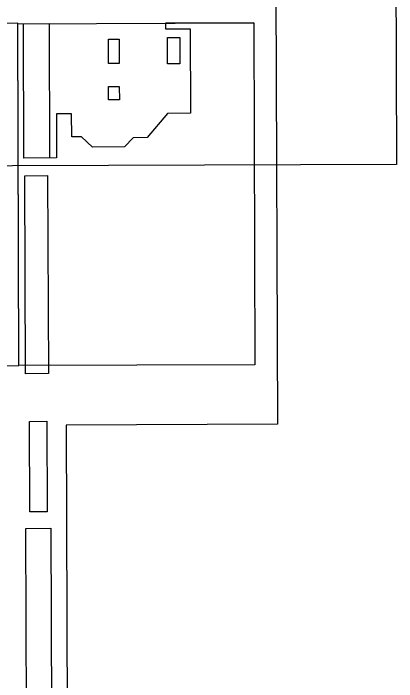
# Model space of a CAD drawing. Header units: millimetres. Extents: x 3191 to 879702, y -27549 to 222194.
# Drawn here: x 656090 to 656942, y 16852 to 18337 of the extents above; entities that cross this region are included whole.
import ezdxf

# ---------------------------------------------------------------- set-up
doc = ezdxf.new("R2010")
doc.units = ezdxf.units.MM
doc.header["$MEASUREMENT"] = 0
doc.layers.add('Grater', color=130, linetype='Continuous')

msp = doc.modelspace()

# ---------------------------------------------------------------- linework, layer by layer
at = {"layer": 'Grater'}
for points in [[(652866.91874, 18390.63782), (652857.62894, 21039.30191), (656930.94339, 21053.58845), (656941.64869, 18001.34208), (653317.12207, 17988.62959)], [(656673.73612, 18385.08391), (656677.10602, 17424.2724), (656207.47112, 17422.62522), (656225.56485, 12263.82456), (656278.06301, 12264.00869), (656278.24853, 12211.11416), (656278.70331, 12081.44863)], [(656624.26086, 18316.16779), (656428.53704, 18315.48131), (656428.58087, 18302.98431), (656483.08884, 18303.17549), (656483.74774, 18115.31295), (656432.64832, 18115.13372), (656387.69781, 18061.29706), (656356.60992, 18061.18802), (656337.5208, 18040.67359), (656265.97583, 18040.42266), (656241.66053, 18062.93108), (656220.05757, 18062.85531), (656219.87785, 18114.09585), (656186.26682, 18113.97797), (656186.6103, 18016.0459), (656113.96579, 18015.79111), (656112.91856, 18314.37433)], [(656112.91856, 18314.37433), (656170.00176, 18314.57454), (656171.04899, 18015.99132)]]:
    msp.add_lwpolyline(points, dxfattribs=at)
for points in [[(655502.81099, 18313.78399), (655505.48015, 17552.76493), (656102.85539, 17554.86014), (656100.18623, 18315.8792)], [(656102.85539, 17554.86014), (656100.19166, 18314.32969), (656624.26086, 18316.16779), (656626.92459, 17556.69823)], [(656301.69721, 18225.89332), (656301.50681, 18280.1782), (656325.38407, 18280.26195), (656325.57447, 18225.97706)], [(656433.02594, 18225.26916), (656432.82032, 18283.8931), (656459.94989, 18283.98825), (656460.1555, 18225.36431)], [(656301.979, 18145.55076), (656301.87619, 18174.86273), (656325.75345, 18174.94648), (656325.85625, 18145.63451)], [(656166.63202, 17976.79552), (656168.17524, 17536.80104), (656117.21471, 17536.6223), (656115.67149, 17976.61678)], [(656165.12054, 17430.94867), (656165.82563, 17229.91731), (656126.96576, 17229.78102), (656126.26067, 17430.81237)], [(656173.60502, 17193.1788), (656177.90869, 15966.13519), (656122.2491, 15965.93997), (656117.94543, 17192.98358)]]:
    msp.add_lwpolyline(points, close=True, dxfattribs=at)

doc.saveas('drawing.dxf')
